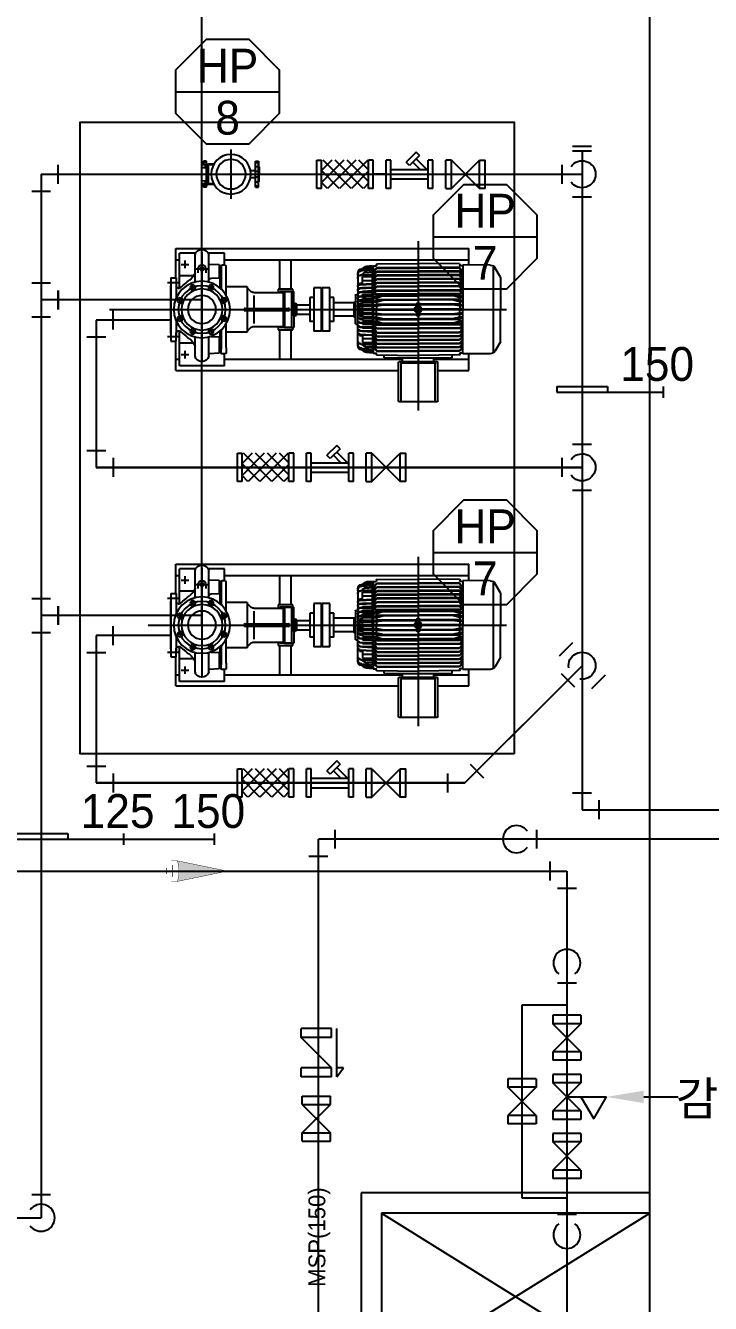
# Model space of a CAD drawing. Header units: millimetres. Extents: x 968909 to 1007504, y 395965 to 423289.
# Drawn here: x 984797 to 987836, y 412648 to 418316 of the extents above; entities that cross this region are included whole.
import ezdxf
from ezdxf.enums import TextEntityAlignment as Align

# ---------------------------------------------------------------- set-up
doc = ezdxf.new("R2010")
doc.units = ezdxf.units.MM
doc.header["$LTSCALE"] = 100
doc.linetypes.add('CONTINOUS', pattern=[0])
for name, color, linetype in [('---장비', 55, 'Continuous'), ('---장비기초', 58, 'Continuous'), ('-소화(H-고)', 115, 'CONTINOUS'), ('-소화(SP-고)', 11, 'Continuous'), ('-소화(SP-저)', 30, 'Continuous'), ('L2', 2, 'Continuous'), ('L3', 3, 'Continuous'), ('l4', 4, 'Continuous'), ('L6', 6, 'Continuous'), ('L8', 11, 'Continuous'), ('TEX', 3, 'Continuous')]:
    doc.layers.add(name, color=color, linetype=linetype)
doc.styles.add('돋움', font='Dotum.ttf')

# ---------------------------------------------------------------- blocks, each defined once
blk = doc.blocks.new('A$523407145398')
at = {"layer": '---장비'}
for p, q in [((-429.5, 303.6), (-429.5, -448.5)), ((645, 270), (-655, 270)), ((-655, 197.5), (-655, 270)), ((430, 250), (502.4, 250)), ((430, 196.3), (430, 250)), ((499.5, 121.2), (499.5, 242.5)), ((530, 253.9), (530, -228.5)), ((557.6, 250), (630, 250)), ((560.5, 121.2), (560.5, 242.5)), ((630, 95), (630, 250)), ((645, 140), (645, 270)), ((-795, 143.2), (-771.8, 183.3)), ((-762.2, 188), (-762.2, -189.1)), ((-749, 196.6), (-627.5, 197.8)), ((430, 220), (-655, 220)), ((-627.5, 197.8), (-627.5, 0.2)), ((-627.5, 193.7), (-616.5, 193.7)), ((-626.5, 171.5), (-612.3, 185.9)), ((-612.3, 184), (-626.5, 167.2)), ((-614.5, 200.2), (-614.5, 195.7)), ((-612.5, 202.2), (-429.5, 204.2)), ((-612.3, 185.9), (-429.5, 185.9)), ((-612.3, 184), (-429.5, 184)), ((-246.5, 202.2), (-429.5, 204.2)), ((-246.7, 185.9), (-429.5, 185.9)), ((-246.7, 184), (-429.5, 184)), ((-232.5, 171.5), (-246.7, 185.9)), ((-246.7, 184), (-232.5, 167.2)), ((-244.5, 200.2), (-244.5, 195.7)), ((-229.5, 193.7), (-242.5, 193.7)), ((-229.5, 193.7), (-229.5, -193.3)), ((-226.5, 0.2), (-226.5, 193.7)), ((-226.5, 193.7), (-200.8, 191.4)), ((-226.5, 192.6), (-200.8, 190.4)), ((-226.5, 191.9), (-200.8, 189.6)), ((-226.5, 189.5), (-200.8, 187.2)), ((-226.5, 188.6), (-200.8, 186.3)), ((-226.5, 184.3), (-179.8, 180.2)), ((-226.5, 183.2), (-179.8, 179.1)), ((-180.1, 173.9), (-226.5, 177.1)), ((-180.1, 172.6), (-226.5, 175.8)), ((134, 90), (134, 220)), ((184, 90), (184, 220)), ((423, 64.6), (423, 193.3)), ((426, 196.3), (442, 196.3)), ((445, 193.3), (445, 91.7)), ((448, 173.5), (448, 167.5)), ((450, 173.5), (450, 96.1)), ((453.1, 198.9), (452.8, 140.4)), ((453.1, 198.9), (452.8, 140.4)), ((499.5, 201.3), (453.1, 198.9)), ((499.5, 121.2), (499.5, 173.6)), ((556.6, 180), (503.4, 180)), ((512.5, 180), (512.5, 162.5)), ((530, 204.8), (530, 159.6)), ((547.5, 180), (547.5, 162.5)), ((621.7, 200), (588.3, 200)), ((605, 183.3), (605, 216.7)), ((645, 220), (630, 220)), ((-795, 143.2), (-795, 0.2)), ((-626.5, 155.1), (-612.3, 169.5)), ((-612.3, 167.6), (-626.5, 150.8)), ((-626.5, 167.2), (-614.6, 167.2)), ((-626.5, 138.8), (-612.3, 153.1)), ((-612.3, 151.2), (-626.5, 134.4)), ((-626.5, 150.8), (-614.6, 150.8)), ((-626.5, 122.4), (-612.3, 136.7)), ((-612.3, 134.8), (-626.5, 118)), ((-626.5, 134.4), (-614.6, 134.4)), ((-626.5, 106), (-612.3, 120.3)), ((-612.3, 118.4), (-626.5, 101.6)), ((-626.5, 118), (-614.6, 118)), ((-612.3, 169.5), (-429.5, 169.5)), ((-612.3, 167.6), (-429.5, 167.6)), ((-612.3, 153.1), (-429.5, 153.1)), ((-612.3, 151.2), (-429.5, 151.2)), ((-612.3, 136.7), (-429.5, 136.7)), ((-612.3, 134.8), (-429.5, 134.8)), ((-612.3, 120.3), (-429.5, 120.3)), ((-612.3, 118.4), (-429.5, 118.4)), ((-246.7, 169.5), (-429.5, 169.5)), ((-246.7, 167.6), (-429.5, 167.6)), ((-246.7, 153.1), (-429.5, 153.1)), ((-246.7, 151.2), (-429.5, 151.2)), ((-246.7, 136.7), (-429.5, 136.7)), ((-246.7, 134.8), (-429.5, 134.8)), ((-246.7, 120.3), (-429.5, 120.3)), ((-246.7, 118.4), (-429.5, 118.4)), ((-232.5, 155.1), (-246.7, 169.5)), ((-246.7, 167.6), (-232.5, 150.8)), ((-232.5, 138.8), (-246.7, 153.1)), ((-246.7, 151.2), (-232.5, 134.4)), ((-232.5, 122.4), (-246.7, 136.7)), ((-246.7, 134.8), (-232.5, 118)), ((-232.5, 106), (-246.7, 120.3)), ((-246.7, 118.4), (-232.5, 101.6)), ((-232.5, 118), (-246.4, 118)), ((-232.5, 167.2), (-244.4, 167.2)), ((-232.5, 150.8), (-244.4, 150.8)), ((-232.5, 134.4), (-244.4, 134.4)), ((-229.5, 168.2), (-226.5, 168.2)), ((-196.5, 166), (-226.5, 168)), ((-196.5, 164.5), (-226.5, 166.5)), ((-175.6, 153.9), (-226.5, 157.1)), ((-175.6, 152.2), (-226.5, 155.4)), ((-182.5, 146.3), (-226.5, 146.3)), ((-182.5, 129.3), (-226.5, 129.3)), ((-171, 112.1), (-226.5, 114.7)), ((-182.5, 112.7), (-182.5, 146.3)), ((-169.5, 116.3), (-182.5, 116.3)), ((-169.5, 112), (-169.5, 116.3)), ((-161.5, 160.3), (-161.5, 0.2)), ((448, 167.5), (448, 94.3)), ((489.7, 138.5), (453.1, 140.4)), ((566.8, 150), (630, 150)), ((614.1, 106.7), (600.6, 117.3)), ((682.9, 120), (631.2, 120)), ((668, 140), (644, 140)), ((644, 140), (644, 51.3)), ((668, 140), (668, -120)), ((-626.5, 89.6), (-612.3, 103.9)), ((-612.3, 102), (-626.5, 85.3)), ((-626.5, 101.6), (-614.6, 101.6)), ((-626.5, 85.3), (-429.5, 85.3)), ((-612.3, 84.9), (-626.5, 73.4)), ((-626.5, 68.9), (-612.3, 82.8)), ((-626.5, 68.9), (-429.5, 68.9)), ((-626.5, 56.5), (-610.4, 63.4)), ((-610.4, 61), (-626.5, 51.7)), ((-614.6, 61.6), (-614.6, 65.8)), ((-614.6, 51.7), (-588.4, 61)), ((-612.3, 103.9), (-429.5, 103.9)), ((-612.3, 102), (-429.5, 102)), ((-612.3, 84.9), (-429.5, 84.9)), ((-612.3, 82.8), (-429.5, 82.8)), ((-610.4, 63.4), (-429.5, 63.4)), ((-610.4, 61), (-429.5, 61)), ((-429.5, 65.8), (-608.9, 65.8)), ((-246.7, 103.9), (-429.5, 103.9)), ((-246.7, 102), (-429.5, 102)), ((-232.5, 85.3), (-429.5, 85.3)), ((-246.7, 84.9), (-429.5, 84.9)), ((-246.7, 82.8), (-429.5, 82.8)), ((-232.5, 68.9), (-429.5, 68.9)), ((-429.5, 65.8), (-250.1, 65.8)), ((-248.6, 63.4), (-429.5, 63.4)), ((-248.6, 61), (-429.5, 61)), ((-244.4, 51.7), (-270.6, 61)), ((-232.5, 56.5), (-248.6, 63.4)), ((-248.6, 61), (-232.5, 51.7)), ((-232.5, 89.6), (-246.7, 103.9)), ((-246.7, 102), (-232.5, 85.3)), ((-246.7, 84.9), (-232.5, 73.4)), ((-232.5, 68.9), (-246.7, 82.8)), ((-232.5, 101.6), (-244.4, 101.6)), ((-244.4, 61.6), (-244.4, 65.8)), ((-171, 109.8), (-226.5, 112.4)), ((-182.5, 97.1), (-226.5, 99.1)), ((-171.1, 95.7), (-226.5, 97.9)), ((-171.1, 93.1), (-226.5, 95.4)), ((-182.5, 82), (-226.5, 83.8)), ((-169.2, 78.1), (-226.5, 80.1)), ((-169.2, 75.4), (-226.5, 77.3)), ((-182.5, 66.1), (-226.5, 67.6)), ((-169.3, 59.8), (-226.5, 61.4)), ((-169.3, 56.9), (-226.5, 58.4)), ((-182.5, 96.1), (-182.5, 97.1)), ((-182.5, 78.6), (-182.5, 82)), ((-182.5, 60.2), (-182.5, 66.1)), ((-153.5, 65.2), (-159.5, 65.2)), ((-151.5, 63.2), (-151.5, 0.2)), ((-4, 96), (-4, -96)), ((0, 87), (-4, 87)), ((0, 96), (0, -68.5)), ((0, 68.5), (0, 0)), ((133, 80), (122.6, 80)), ((122.6, -27.8), (122.6, 80)), ((127, 80), (127, 90)), ((127, 90), (192, 90)), ((163, 80), (133, 80)), ((133, 80), (133, -80)), ((134, 80), (184, 80)), ((168, 75), (163, 80)), ((163, 80), (163, 5)), ((299.7, 75), (168, 75)), ((168, 5), (168, 75)), ((184, 80), (184, 75)), ((192, 90), (192, 75)), ((299.7, 62.1), (299.7, 5)), ((313.9, 80.9), (326.1, 93.1)), ((329, 100.1), (329, 5)), ((329, 100.1), (423, 100.1)), ((496.3, 81.3), (483.3, 112.7)), ((563.7, 81.3), (576.7, 112.7)), ((636, 95), (629.7, 95)), ((668, 0), (668, 106)), ((668, 106), (670, 106)), ((670, 106), (670, -106)), ((670, 106), (670, 55)), ((696.6, 0), (-822.1, 0)), ((-795, -142.8), (-795, 0.2)), ((-627.5, -197.4), (-627.5, 0.2)), ((-626.5, 51.7), (-614.6, 51.7)), ((-626.5, 38.9), (-610.4, 44.6)), ((-610.4, 42.3), (-626.5, 34)), ((-626.5, 34), (-614.6, 34)), ((-626.5, 20.9), (-610.4, 23.3)), ((-626.5, 15.9), (-610.4, 20.8)), ((-626.5, 15.9), (-614.6, 15.9)), ((-626.5, 2.7), (-614.6, 2.7)), ((-626.5, 2.7), (-610.4, 1.7)), ((-614.6, 51.7), (-614.6, 43.1)), ((-614.6, 34), (-580.2, 42.3)), ((-614.6, 34), (-614.6, 22.6)), ((-614.6, 15.9), (-580.2, 20.8)), ((-614.6, 15.9), (-614.6, 2.7)), ((-614.6, 2.7), (-580.2, 1.7)), ((-610.4, 44.6), (-429.5, 44.6)), ((-610.4, 42.3), (-429.5, 42.3)), ((-610.4, 23.3), (-435.7, 23.3)), ((-610.4, 20.8), (-435.7, 20.8)), ((-610.4, 1.7), (-444.4, 1.7)), ((-435.7, 23.9), (-435.7, -23.6)), ((-248.6, 44.6), (-429.5, 44.6)), ((-248.6, 42.3), (-429.5, 42.3)), ((-423.2, 23.9), (-423.2, -23.6)), ((-248.6, 23.3), (-423.2, 23.3)), ((-248.6, 20.8), (-423.2, 20.8)), ((-248.6, 1.7), (-414.6, 1.7)), ((-244.4, 34), (-278.8, 42.3)), ((-244.4, 15.9), (-278.8, 20.8)), ((-244.4, 2.7), (-278.8, 1.7)), ((-232.5, 38.9), (-248.6, 44.6)), ((-248.6, 42.3), (-232.5, 34)), ((-232.5, 20.9), (-248.6, 23.3)), ((-232.5, 15.9), (-248.6, 20.8)), ((-232.5, 2.7), (-248.6, 1.7)), ((-232.5, 51.7), (-244.4, 51.7)), ((-244.4, 51.7), (-244.4, 43.1)), ((-232.5, 34), (-244.4, 34)), ((-244.4, 34), (-244.4, 22.6)), ((-232.5, 15.9), (-244.4, 15.9)), ((-244.4, 15.9), (-244.4, 2.7)), ((-232.5, 2.7), (-244.4, 2.7)), ((-182.5, 49.4), (-226.5, 50.6)), ((-167.4, 40.8), (-226.5, 42)), ((-167.4, 37.8), (-226.5, 38.9)), ((-182.5, 32.2), (-226.5, 33.1)), ((-167.4, 18.2), (-226.5, 18.9)), ((-182.5, 14.7), (-226.5, 15.2)), ((-161.5, 3.2), (-226.5, 3.2)), ((-161.5, 2.2), (-226.5, 2.2)), ((-226.5, 0.2), (-226.5, -193.3)), ((-167.4, 21.5), (-226.4, 22.2)), ((-182.5, 41.1), (-182.5, 49.4)), ((-169.5, 43.1), (-182.5, 43.1)), ((-182.5, 21.7), (-182.5, 32.2)), ((-169.5, 28.4), (-182.5, 28.4)), ((-182.5, 3.2), (-182.5, 14.7)), ((-182.5, 13.3), (-169.5, 13.3)), ((-169.5, 43.1), (-169.5, 40.9)), ((-169.5, 28.4), (-169.5, 21.5)), ((-169.5, 13.3), (-169.5, 3.2)), ((-161.5, 11.2), (-169.5, 11.2)), ((-161.5, -159.9), (-161.5, 0.2)), ((-144, 32.7), (-151.5, 32.7)), ((-151.5, -62.8), (-151.5, 0.2)), ((-144, 32.7), (-144, -32.3)), ((-142.5, 30.2), (-55.5, 30.2)), ((-4, 23), (-4, 0)), ((0, 23), (0, 0)), ((0, -96), (0, 0)), ((110, 21), (51.5, 21)), ((114, 27.5), (110, 21)), ((110, 21), (110, -21)), ((122.6, 27.5), (114, 27.5)), ((114, 27.5), (114, -27.5)), ((337.9, 5), (146.5, 5)), ((448.7, 33.7), (417.3, 46.7)), ((611.3, 33.7), (642.7, 46.7)), ((-626.5, -2.3), (-610.4, -1.3)), ((-626.5, -2.3), (-614.6, -2.3)), ((-626.5, -15.6), (-610.4, -20.5)), ((-626.5, -15.6), (-614.6, -15.6)), ((-626.5, -20.6), (-610.4, -22.9)), ((-610.4, -41.9), (-626.5, -33.7)), ((-626.5, -33.7), (-614.6, -33.7)), ((-626.5, -38.5), (-610.4, -44.3)), ((-610.4, -60.6), (-626.5, -51.4)), ((-626.5, -51.4), (-614.6, -51.4)), ((-626.5, -56.1), (-610.4, -63.1)), ((-614.6, -2.3), (-580.2, -1.3)), ((-614.6, -15.6), (-614.6, -2.3)), ((-614.6, -15.6), (-580.2, -20.5)), ((-614.6, -33.7), (-614.6, -22.3)), ((-614.6, -33.7), (-580.2, -41.9)), ((-614.6, -51.4), (-614.6, -42.8)), ((-614.6, -51.4), (-588.4, -60.6)), ((-610.4, -1.3), (-444.4, -1.3)), ((-610.4, -20.5), (-435.7, -20.5)), ((-610.4, -22.9), (-435.7, -22.9)), ((-610.4, -41.9), (-429.5, -41.9)), ((-610.4, -44.3), (-429.5, -44.3)), ((-248.6, -41.9), (-429.5, -41.9)), ((-248.6, -44.3), (-429.5, -44.3)), ((-248.6, -20.5), (-423.2, -20.5)), ((-248.6, -22.9), (-423.2, -22.9)), ((-248.6, -1.3), (-414.6, -1.3)), ((-244.4, -2.3), (-278.8, -1.3)), ((-244.4, -15.6), (-278.8, -20.5)), ((-244.4, -33.7), (-278.8, -41.9)), ((-244.4, -51.4), (-270.6, -60.6)), ((-232.5, -2.3), (-248.6, -1.3)), ((-232.5, -15.6), (-248.6, -20.5)), ((-232.5, -20.6), (-248.6, -22.9)), ((-248.6, -41.9), (-232.5, -33.7)), ((-232.5, -38.5), (-248.6, -44.3)), ((-248.6, -60.6), (-232.5, -51.4)), ((-232.5, -56.1), (-248.6, -63.1)), ((-244.4, -15.6), (-244.4, -2.3)), ((-232.5, -2.3), (-244.4, -2.3)), ((-232.5, -15.6), (-244.4, -15.6)), ((-244.4, -33.7), (-244.4, -22.3)), ((-232.5, -33.7), (-244.4, -33.7)), ((-244.4, -51.4), (-244.4, -42.8)), ((-232.5, -51.4), (-244.4, -51.4)), ((-161.5, -1.8), (-226.5, -1.8)), ((-161.5, -2.8), (-226.5, -2.8)), ((-182.5, -14.4), (-226.5, -14.9)), ((-167.4, -17.9), (-226.5, -18.6)), ((-182.5, -31.9), (-226.5, -32.8)), ((-167.4, -37.4), (-226.5, -38.6)), ((-167.4, -40.5), (-226.5, -41.6)), ((-182.5, -49.1), (-226.5, -50.3)), ((-169.3, -56.6), (-226.5, -58.1)), ((-167.4, -21.2), (-226.4, -21.8)), ((-182.5, -2.8), (-182.5, -14.4)), ((-182.5, -13), (-169.5, -13)), ((-182.5, -21.3), (-182.5, -31.9)), ((-169.5, -28), (-182.5, -28)), ((-182.5, -40.8), (-182.5, -49.1)), ((-169.5, -42.7), (-182.5, -42.7)), ((-169.5, -13), (-169.5, -2.8)), ((-161.5, -10.9), (-169.5, -10.9)), ((-169.5, -28), (-169.5, -21.2)), ((-169.5, -42.7), (-169.5, -40.5)), ((-144, -32.3), (-151.5, -32.3)), ((-142.5, -29.8), (-55.5, -29.8)), ((110, -21), (51.5, -21)), ((114, -27.5), (110, -21)), ((114, -27.5), (110, -21)), ((122.6, -27.5), (114, -27.5)), ((122.6, -27.5), (114, -27.5)), ((122.6, -27.8), (122.6, -80)), ((337.9, -5), (146.5, -5)), ((163, -5), (163, -80)), ((168, -75), (168, -5)), ((299.7, -5), (299.7, -62.1)), ((329, -5), (329, -100.1)), ((448.7, -33.7), (417.3, -46.7)), ((611.3, -33.7), (642.7, -46.7)), ((644, -51.3), (644, -121.2)), ((-626.5, -68.5), (-612.3, -82.5)), ((-626.5, -68.5), (-429.5, -68.5)), ((-612.3, -84.5), (-626.5, -73.1)), ((-612.3, -101.7), (-626.5, -84.9)), ((-626.5, -84.9), (-429.5, -84.9)), ((-626.5, -89.2), (-612.3, -103.6)), ((-626.5, -100.4), (-615.5, -100.4)), ((-612.3, -118.1), (-626.5, -101.3)), ((-626.5, -101.3), (-614.6, -101.3)), ((-626.5, -105.6), (-612.3, -120)), ((-614.6, -61.3), (-614.6, -65.5)), ((-612.3, -82.5), (-429.5, -82.5)), ((-612.3, -84.5), (-429.5, -84.5)), ((-612.3, -101.7), (-429.5, -101.7)), ((-612.3, -103.6), (-429.5, -103.6)), ((-610.4, -60.6), (-429.5, -60.6)), ((-610.4, -63.1), (-429.5, -63.1)), ((-429.5, -65.5), (-608.9, -65.5)), ((-248.6, -60.6), (-429.5, -60.6)), ((-248.6, -63.1), (-429.5, -63.1)), ((-429.5, -65.5), (-250.1, -65.5)), ((-232.5, -68.5), (-429.5, -68.5)), ((-246.7, -82.5), (-429.5, -82.5)), ((-246.7, -84.5), (-429.5, -84.5)), ((-232.5, -84.9), (-429.5, -84.9)), ((-246.7, -101.7), (-429.5, -101.7)), ((-246.7, -103.6), (-429.5, -103.6)), ((-232.5, -68.5), (-246.7, -82.5)), ((-246.7, -84.5), (-232.5, -73.1)), ((-246.7, -101.7), (-232.5, -84.9)), ((-232.5, -89.2), (-246.7, -103.6)), ((-246.7, -118.1), (-232.5, -101.3)), ((-232.5, -105.6), (-246.7, -120)), ((-244.4, -61.3), (-244.4, -65.5)), ((-232.5, -101.3), (-244.4, -101.3)), ((-232.5, -100.4), (-243.5, -100.4)), ((-169.3, -59.5), (-226.5, -61)), ((-182.5, -65.7), (-226.5, -67.2)), ((-169.2, -75.1), (-226.5, -77)), ((-169.2, -77.8), (-226.5, -79.7)), ((-182.5, -81.7), (-226.5, -83.5)), ((-171.1, -92.8), (-226.5, -95.1)), ((-171.1, -95.3), (-226.5, -97.6)), ((-182.5, -96.7), (-226.5, -98.8)), ((-171, -109.5), (-226.5, -112.1)), ((-171, -111.8), (-226.5, -114.4)), ((-182.5, -59.8), (-182.5, -65.7)), ((-182.5, -78.2), (-182.5, -81.7)), ((-182.5, -95.8), (-182.5, -96.7)), ((-182.5, -112.3), (-182.5, -145.9)), ((-169.5, -111.7), (-169.5, -115.9)), ((-153.5, -64.8), (-159.5, -64.8)), ((0, -87), (-4, -87)), ((133, -80), (122.6, -80)), ((127, -90), (127, -80)), ((192, -90), (127, -90)), ((163, -80), (133, -80)), ((134, -80), (184, -80)), ((134, -220), (134, -90)), ((168, -75), (163, -80)), ((299.7, -75), (168, -75)), ((184, -75), (184, -80)), ((184, -220), (184, -90)), ((192, -75), (192, -90)), ((313.9, -80.9), (326.1, -93.1)), ((329, -100.1), (423, -100.1)), ((423, -168.5), (423, -64.6)), ((445, -91.6), (445, -176.5)), ((448, -94.3), (448, -173.5)), ((450, -96), (450, -167.5)), ((496.3, -81.3), (483.3, -112.7)), ((563.7, -81.3), (576.7, -112.7)), ((614.1, -106.7), (600.6, -117.3)), ((636, -95), (629.7, -95)), ((630, -150), (630, -95)), ((644, -140), (644, -102.3)), ((668, -106), (670, -106)), ((668, -107.5), (668, -140)), ((-795, -142.8), (-771.8, -183)), ((-612.3, -134.5), (-626.5, -117.7)), ((-626.5, -117.7), (-614.6, -117.7)), ((-626.5, -122), (-612.3, -136.4)), ((-612.3, -150.9), (-626.5, -134.1)), ((-626.5, -138.4), (-612.3, -152.8)), ((-612.3, -167.3), (-626.5, -150.5)), ((-626.5, -150.5), (-614.6, -150.5)), ((-626.5, -154.8), (-612.3, -169.1)), ((-612.3, -183.6), (-626.5, -166.9)), ((-626.5, -166.9), (-614.6, -166.9)), ((-612.3, -118.1), (-429.5, -118.1)), ((-612.3, -120), (-429.5, -120)), ((-612.3, -134.5), (-429.5, -134.5)), ((-612.3, -136.4), (-429.5, -136.4)), ((-612.3, -150.9), (-429.5, -150.9)), ((-612.3, -152.8), (-429.5, -152.8)), ((-612.3, -167.3), (-429.5, -167.3)), ((-612.3, -169.1), (-429.5, -169.1)), ((-246.7, -118.1), (-429.5, -118.1)), ((-246.7, -120), (-429.5, -120)), ((-246.7, -134.5), (-429.5, -134.5)), ((-246.7, -136.4), (-429.5, -136.4)), ((-246.7, -150.9), (-429.5, -150.9)), ((-246.7, -152.8), (-429.5, -152.8)), ((-246.7, -167.3), (-429.5, -167.3)), ((-246.7, -169.1), (-429.5, -169.1)), ((-246.7, -134.5), (-232.5, -117.7)), ((-232.5, -122), (-246.7, -136.4)), ((-246.7, -150.9), (-232.5, -134.1)), ((-232.5, -138.4), (-246.7, -152.8)), ((-246.7, -167.3), (-232.5, -150.5)), ((-232.5, -154.8), (-246.7, -169.1)), ((-246.7, -183.6), (-232.5, -166.9)), ((-232.5, -117.7), (-246.4, -117.7)), ((-232.5, -134.1), (-244.4, -134.1)), ((-232.5, -150.5), (-244.4, -150.5)), ((-232.5, -166.9), (-244.4, -166.9)), ((-229.5, -167.8), (-226.5, -167.8)), ((-182.5, -129), (-226.5, -129)), ((-182.5, -145.9), (-226.5, -145.9)), ((-175.6, -151.9), (-226.5, -155.1)), ((-175.6, -153.6), (-226.5, -156.8)), ((-196.5, -164.2), (-226.5, -166.2)), ((-196.5, -165.7), (-226.5, -167.7)), ((-169.5, -115.9), (-182.5, -115.9)), ((423, -168.5), (423, -193.3)), ((450, -167.5), (450, -173.5)), ((489.7, -120), (453.1, -121.9)), ((453.1, -121.9), (453.1, -194)), ((499.5, -207.7), (499.5, -121.2)), ((560.5, -207.7), (560.5, -121.2)), ((566.8, -150), (630, -150)), ((630, -250), (630, -150)), ((682.9, -120), (631.2, -120)), ((668, -140), (644, -140)), ((645, -270), (645, -140)), ((-749, -196.3), (-627.5, -197.4)), ((-655, -270), (-655, -197.2)), ((-498.6, -220), (-655, -220)), ((-627.5, -193.3), (-616.5, -193.3)), ((-626.5, -171.2), (-612.3, -185.5)), ((-614.5, -199.8), (-614.5, -195.3)), ((-612.5, -201.8), (-429.5, -203.8)), ((-612.3, -183.6), (-429.5, -183.6)), ((-612.3, -185.5), (-429.5, -185.5)), ((-580.2, -214.8), (-580.2, -202.2)), ((-278.8, -214.8), (-580.2, -214.8)), ((-498.6, -230.8), (-498.6, -214.8)), ((-246.7, -183.6), (-429.5, -183.6)), ((-246.7, -185.5), (-429.5, -185.5)), ((-246.5, -201.8), (-429.5, -203.8)), ((-360.4, -230.8), (-360.4, -214.8)), ((430, -220), (-360.4, -220)), ((-278.8, -214.8), (-278.8, -202.2)), ((-232.5, -171.2), (-246.7, -185.5)), ((-244.5, -199.8), (-244.5, -195.3)), ((-229.5, -193.3), (-242.5, -193.3)), ((-180.1, -172.2), (-226.5, -175.5)), ((-180.1, -173.5), (-226.5, -176.8)), ((-226.5, -182.9), (-179.8, -178.8)), ((-226.5, -184), (-179.8, -179.9)), ((-226.5, -188.2), (-200.8, -186)), ((-226.5, -189.1), (-200.8, -186.9)), ((-226.5, -191.5), (-200.8, -189.3)), ((-226.5, -192.3), (-200.8, -190)), ((-226.5, -193.3), (-200.8, -191.1)), ((426, -196.3), (442, -196.3)), ((430, -250), (430, -196.3)), ((445, -193.3), (445, -176.5)), ((453.1, -194), (496.1, -196.9)), ((621.7, -200), (588.3, -200)), ((605, -216.7), (605, -183.3)), ((645, -220), (630, -220)), ((-516.7, -270), (-655, -270)), ((-516.7, -405.8), (-516.7, -233.8)), ((-345.3, -230.8), (-513.7, -230.8)), ((-505.5, -405.8), (-505.5, -239.8)), ((-356.5, -236.8), (-502.5, -236.8)), ((-353.5, -405.8), (-353.5, -239.8)), ((-342.3, -405.8), (-342.3, -233.8)), ((645, -270), (-342.3, -270)), ((430, -250), (630, -250)), ((-345.3, -408.8), (-513.7, -408.8))]:
    blk.add_line(p, q, dxfattribs=at)
at = {"layer": '---장비', "linetype": 'Continuous', "ltscale": 15}
for p, q in [((-37.5, -95.8), (-37.5, 96.2)), ((-37.5, 96.2), (-4, 96.2)), ((-37.5, -95.8), (-37.5, 96.2)), ((-4, 96), (-4, -96)), ((0, -96), (0, 96)), ((0, 96), (33.5, 96)), ((33.5, 96), (33.5, -96)), ((-55.5, -52.8), (-55.5, 53.2)), ((-55.5, 53.2), (-37.5, 53.2)), ((-55.5, -52.8), (-55.5, 53.2)), ((-55.5, 53.2), (-37.5, 53.2)), ((33.5, 53), (51.5, 53)), ((51.5, 53), (51.5, -53)), ((-55.5, -52.8), (-37.5, -52.8)), ((-55.5, -52.8), (-37.5, -52.8)), ((33.5, -53), (51.5, -53)), ((-37.5, -95.8), (-4, -95.8)), ((0, -96), (33.5, -96))]:
    blk.add_line(p, q, dxfattribs=at)
at = {"layer": '---장비'}
for centre, radius in [((530, 180), 7), ((530, 0), 125), ((530, 0), 105), ((530, 0), 91), ((530, 0), 62.5), ((489.8, 97), 11.5), ((570.2, 97), 11.5), ((433, 40.2), 11.5), ((627, 40.2), 11.5), ((433, -40.2), 11.5), ((627, -40.2), 11.5), ((489.8, -97), 11.5), ((570.2, -97), 11.5)]:
    blk.add_circle(centre, radius, dxfattribs=at)
for centre, radius, start, end in [((530, 234.9), 31.4, 14.0115, 165.9885), ((-748.8, 170), 26.6, 90.5, 150), ((-616.5, 195.7), 2, 270, 0), ((-612.5, 200.2), 2, 90.6194, 180), ((-246.5, 200.2), 2, 360, 89.3806), ((-242.5, 195.7), 2, 180, 270), ((-202.5, 171.5), 20, 27.2185, 85), ((-202.5, 170.4), 20, 30.8314, 85), ((-202.5, 169.7), 20, 33.4864, 85), ((-202.5, 167.3), 20, 42.867, 85), ((-202.5, 166.4), 20, 46.9016, 85), ((-181.5, 153.9), 20, 0, 86.0011), ((-181.5, 152.6), 20, 0, 86.0011), ((-181.5, 160.3), 20, 0, 85), ((-181.5, 159.2), 20, 0, 85), ((426, 193.3), 3, 90, 180), ((442, 193.3), 3, 0, 90), ((448, 176.5), 3, 180, 270), ((450, 176.5), 3, 278, 0), ((530, 180), 17.5, 0, 180), ((530, 180), 8, 50.601, 309.0785), ((-197.5, 151), 15, 12.7526, 86.1829), ((-197.5, 149.6), 15, 18.7443, 86.1829), ((-176.5, 138.9), 15, 0, 86.4066), ((-176.5, 137.2), 15, 0, 86.4065), ((489.1, 128.1), 10.4, 0, 87), ((631.2, 188.4), 75, 199.4561, 231.8457), ((563.9, 85.9), 48.3, 40.4955, 64.2406), ((-608.9, 75.8), 10, 233.0634, 270), ((-250.1, 75.8), 10, 270, 306.9366), ((-171.5, 85.7), 10, 0, 87.6645), ((-171.5, 83.2), 10, 0, 87.6645), ((-171.5, 102.1), 10, 0, 87.3019), ((-171.5, 99.8), 10, 0, 87.3019), ((-169.5, 51.8), 8, 0, 88.4629), ((-169.5, 48.9), 8, 0, 88.4629), ((-169.5, 70.1), 8, 0, 88.0529), ((-169.5, 67.4), 8, 0, 88.0529), ((-159.5, 67.2), 2, 180, 270), ((-153.5, 63.2), 2, 0, 90), ((299.7, 95), 20, 270, 315), ((319, 100.1), 10, 315, 0), ((664.9, 158), 72.2, 225.2538, 240.7984), ((636, 103), 8, 270, 0), ((-429.5, 0.2), 15, 114.6243, 245.3757), ((-429.5, 0.2), 11.8, 121.9826, 238.0174), ((-429.5, 23.9), 6.25, 0, 180), ((-429.5, 0.2), 15, 294.6243, 65.3757), ((-429.5, 0.2), 11.8, 301.9825, 58.0175), ((-167.5, 34.8), 6, 0, 88.8896), ((-167.5, 31.8), 6, 0, 88.8896), ((-167.5, 15.5), 6, 0, 89.3288), ((-167.5, 12.2), 6, 0, 89.3288), ((-142.5, 31.7), 1.5, 180, 270), ((146.5, 8), 3, 180, 270), ((337.9, 8), 3, 270, 0), ((-429.5, -23.6), 6.25, 180, 0), ((-169.5, -48.6), 8, 271.5371, 0), ((-169.5, -51.5), 8, 271.5371, 0), ((-167.5, -11.9), 6, 270.6712, 0), ((-167.5, -15.2), 6, 270.6712, 0), ((-167.5, -31.4), 6, 271.1104, 0), ((-167.5, -34.5), 6, 271.1104, 0), ((-142.5, -31.3), 1.5, 90, 180), ((146.5, -8), 3, 90, 180), ((337.9, -8), 3, 0, 90), ((-608.9, -75.5), 10, 90, 126.9366), ((-250.1, -75.5), 10, 53.0634, 90), ((-171.5, -82.8), 10, 272.3355, 0), ((-171.5, -85.3), 10, 272.3355, 0), ((-171.5, -99.5), 10, 272.6981, 0), ((-171.5, -101.8), 10, 272.6981, 0), ((-169.5, -67.1), 8, 271.9471, 0), ((-169.5, -69.8), 8, 271.9471, 0), ((-159.5, -66.8), 2, 90, 180), ((-153.5, -62.8), 2, 270, 360), ((299.7, -95), 20, 45, 90), ((319, -100.1), 10, 0, 45), ((664.9, -158), 72.2, 119.2016, 134.7462), ((636, -103), 8, 0, 90), ((-197.5, -149.2), 15, 273.8171, 341.2557), ((-197.5, -150.7), 15, 273.8171, 347.2474), ((-181.5, -152.3), 20, 273.9989, 0), ((-181.5, -153.6), 20, 273.9989, 0), ((-181.5, -158.8), 20, 275, 0), ((-181.5, -159.9), 20, 275, 0), ((-176.5, -136.9), 15, 273.5935, 0), ((-176.5, -138.6), 15, 273.5934, 0), ((489.1, -109.6), 10.4, 273, 290.7205), ((631.2, -188.4), 75, 128.1543, 160.5439), ((563.9, -85.9), 48.3, 295.7594, 319.5045), ((-748.8, -169.7), 26.6, 210, 269.5), ((-616.5, -195.3), 2, 360, 90), ((-612.5, -199.8), 2, 180, 269.3806), ((-246.5, -199.8), 2, 270.6194, 0), ((-242.5, -195.3), 2, 90, 180), ((-202.5, -171.1), 20, 275, 332.7815), ((-202.5, -169.4), 20, 275, 326.5136), ((-202.5, -170.1), 20, 275, 329.1686), ((-202.5, -167), 20, 275, 317.133), ((-202.5, -166.1), 20, 275, 313.0984), ((426, -193.3), 3, 180, 270), ((442, -193.3), 3, 270, 0), ((448, -176.5), 3, 90, 180), ((450, -176.5), 3, 0, 82), ((495.3, -201), 4.22, 8.3892, 79.9071), ((530, -200.1), 31.4, 194.0115, 345.9885), ((-513.7, -233.8), 3, 90, 180), ((-502.5, -239.8), 3, 90, 180), ((-356.5, -239.8), 3, 0, 90), ((-345.3, -233.8), 3, 0, 90), ((-513.7, -405.8), 3, 180, 270), ((-502.5, -405.8), 3, 180, 270), ((-356.5, -405.8), 3, 270, 0), ((-345.3, -405.8), 3, 270, 0)]:
    blk.add_arc(centre, radius, start, end, dxfattribs=at)
blk = doc.blocks.new('A$478972973319')
at = {"layer": '---장비'}
for p, q in [((-122, 57.5), (-122, 0)), ((122, 57.5), (122, 42.4)), ((-125, 33), (-125, 0)), ((-125, -33), (-125, 0)), ((-109, 51.3), (-122, 51.3)), ((-109, 33.7), (-122, 33.7)), ((-122, -57.5), (-122, 0)), ((-109, -57.5), (-109, 0)), ((109, 51.3), (122, 51.3)), ((-109, -33.7), (-122, -33.7)), ((-109, -51.3), (-122, -51.3)), ((109, -57.5), (109, -44)), ((109, -51.3), (122, -51.3)), ((122, -57.5), (122, -42.4))]:
    blk.add_line(p, q, dxfattribs=at)
at = {"layer": '---장비', "linetype": 'ByBlock'}
for p, q in [((-109, 57.5), (-122, 57.5)), ((-109, 0), (-109, 57.5)), ((109, 44), (109, 57.5)), ((109, 57.5), (122, 57.5)), ((-122, 33), (-125, 33)), ((-122, 0), (-122, 55)), ((-122, 0), (-122, 44)), ((-122, 12.5), (-111, 12.5)), ((-109, 15.5), (-86.6, 15.5)), ((122, 42.4), (122, 55)), ((122, 42.4), (122, 44)), ((-122, -33), (-125, -33)), ((-122, -12.5), (-111, -12.5)), ((-109, -15.5), (-86.6, -15.5)), ((-109, -57.5), (-122, -57.5)), ((109, -57.5), (122, -57.5))]:
    blk.add_line(p, q, dxfattribs=at)
at = {"layer": '---장비', "ltscale": 3}
blk.add_line((0, 109.2), (0, -109.2), dxfattribs=at)
at = {"layer": '---장비', "ltscale": 4}
blk.add_line((146.7, 0), (-146.7, 0), dxfattribs=at)
at = {"layer": '---장비', "ltscale": 20}
for p, q in [((100, 45.5), (75.3, 45.5)), ((101.5, 42.5), (76.9, 42.8)), ((100, 45.5), (94.6, 45.5)), ((103, 42.5), (94.6, 42.6)), ((100.5, 43), (100.5, 45)), ((100.5, 43), (100.5, 45)), ((101.5, 44.5), (101.5, 38)), ((101.5, 38), (101.5, -38)), ((101.5, -37.5), (101.5, 37.5)), ((108, 45), (102, 45)), ((103, 37.5), (103, 42.5)), ((103, -37.5), (103, 37.5)), ((109, 38), (109, 44)), ((109, 41.8), (109.9, 41.8)), ((109, -38), (109, 38)), ((109.9, 31.3), (109, 31.3)), ((127, 42.4), (109.5, 42.5)), ((127.1, 29.9), (109.5, 30.5)), ((109.9, 41.8), (109.9, 31.3)), ((112.4, 34.7), (112.8, 34.7)), ((112.5, 38.2), (112.9, 38.2)), ((113, 37.9), (112.7, 37.9)), ((112.7, 35.2), (113, 35.2)), ((129, 36.5), (129, 40.4)), ((129, 27.9), (129, 36.5)), ((129, -27.8), (129, 27.9)), ((75.3, -45.5), (100, -45.5)), ((89, -45.5), (100, -45.5)), ((101.5, -42.5), (90.5, -42.6)), ((100.5, -43), (100.5, -45)), ((100.5, -43), (100.5, -45)), ((101.5, -38), (101.5, -44.5)), ((108, -45), (102, -45)), ((103, -42.5), (103, -37.5)), ((109, -31.2), (109.9, -31.2)), ((109, -44), (109, -38)), ((109.9, -41.7), (109, -41.7)), ((109.5, -30.5), (127.1, -29.8)), ((109.5, -42.5), (127, -42.3)), ((109.9, -31.2), (109.9, -41.7)), ((112.4, -38.3), (112.8, -38.3)), ((112.5, -34.8), (112.9, -34.8)), ((112.6, -37.8), (113, -37.8)), ((113, -35.1), (112.7, -35.1)), ((129, -36.5), (129, -27.8)), ((129, -40.3), (129, -36.5))]:
    blk.add_line(p, q, dxfattribs=at)
at = {"layer": '---장비', "linetype": 'Continuous', "ltscale": 25.4}
blk.add_line((76.9, -42.7), (103, -42.5), dxfattribs=at)
at = {"layer": '---장비'}
for radius in [88, 65.5]:
    blk.add_circle((0, 0), radius, dxfattribs=at)
at = {"layer": '---장비', "linetype": 'ByBlock'}
for centre, start, end in [((-111, 14.5), 270, 0), ((-111, -14.5), 0, 90)]:
    blk.add_arc(centre, 2, start, end, dxfattribs=at)
at = {"layer": '---장비', "ltscale": 20}
for centre, radius, start, end in [((100, 45), 0.5, 0, 90), ((100, 45), 0.5, 0, 90), ((101, 43), 0.5, 180, 269.5), ((101, 43), 0.5, 180, 269.5), ((102, 44.5), 0.5, 90, 180), ((108, 44), 1, 0, 90), ((109.5, 43), 0.5, 180, 269.5), ((109.5, 31), 0.5, 180, 268), ((108.2, 37.2), 4.88, 7.9772, 68.9631), ((108.2, 35.8), 4.88, 291.0369, 352.0359), ((110, 37.2), 3, 19.1858, 37.3566), ((109.7, 38.7), 2.73, 352.6558, 7.3442), ((110, 36.5), 3.02, 19.2293, 37.3132), ((110.1, 36.6), 2.97, 322.0432, 336.4545), ((109.6, 34.4), 2.87, 352.8362, 7.1638), ((110.1, 35.9), 2.98, 322.0748, 336.4229), ((109.2, 36.6), 3.78, 342.3047, 13.9109), ((110.4, 35.9), 2.68, 333.9106, 344.367), ((110.4, 37.2), 2.68, 15.6329, 22.5551), ((110.4, 37.2), 2.68, 15.6301, 15.6329), ((110.4, 35.9), 2.68, 344.367, 344.3699), ((127, 40.4), 2, 0, 89.5), ((127, 27.9), 2, 0, 88), ((100, -45), 0.5, 270, 0), ((100, -45), 0.5, 270, 0), ((101, -43), 0.5, 90.5, 180), ((101, -43), 0.5, 90.5, 180), ((102, -44.5), 0.5, 180, 270), ((108, -44), 1, 270, 0), ((109.5, -31), 0.5, 92, 180), ((109.5, -43), 0.5, 90.5, 180), ((108.2, -35.8), 4.88, 7.9979, 68.9631), ((108.2, -37.2), 4.88, 291.0369, 352.0151), ((110, -35.8), 3.08, 18.8249, 36.8015), ((109.8, -34.3), 2.62, 352.4998, 7.5002), ((110, -36.5), 3.09, 18.8646, 36.7617), ((110.2, -36.4), 2.9, 321.438, 335.9926), ((109.5, -38.5), 2.98, 352.9725, 7.0275), ((110.2, -37.1), 2.91, 321.4724, 335.9582), ((110, -36.5), 3.09, 333.8456, 341.1354), ((109.2, -36.4), 3.76, 342.2262, 13.9812), ((127, -40.3), 2, 270.5, 0), ((127, -27.8), 2, 272, 0)]:
    blk.add_arc(centre, radius, start, end, dxfattribs=at)
for points, knots in [([(112.8, -38.3), (112.9, -38.1), (112.9, -38), (113, -37.9), (113, -37.8), (113, -37.8), (113, -37.8), (113, -37.8)], [0, 0, 0, 0, 0.25, 0.25, 0.5, 0.5, 0.5389569, 0.5389569, 0.5389569, 0.5389569]), ([(113, -35.1), (113, -35.1), (113, -35.1), (113, -35.1), (113, -35.1), (113, -35), (112.9, -34.9), (112.9, -34.8)], [0.5389569, 0.5389569, 0.5389569, 0.5389569, 0.625, 0.625, 0.75, 0.75, 1, 1, 1, 1])]:
    blk.add_open_spline(points, degree=3, knots=knots, dxfattribs=at)
blk = doc.blocks.new('A$C09E42355')
at = {"layer": 'L2'}
for p, q in [((35, 85), (-35, 85)), ((-75, -35), (-75, 35)), ((35, -85), (-35, -85))]:
    blk.add_line(p, q, dxfattribs=at)
blk.add_arc((0, 0), 50, 215.6853, 144.3147, dxfattribs=at)
blk = doc.blocks.new('A$C60DE656E')
at = {"layer": 'L2'}
for p, q in [((-62.5, -35), (-62.5, 35)), ((35, -62.5), (-35, -62.5))]:
    blk.add_line(p, q, dxfattribs=at)
blk = doc.blocks.new('A$C4155549B')
at = {"layer": 'L2'}
for p, q in [((306, 128.8), (231, 128.8)), ((581, 128.8), (656, 128.8))]:
    blk.add_line(p, q, dxfattribs=at)
at = {"layer": 'L6'}
for p, q in [((0, 211.3), (33, 211.3)), ((0, 211.3), (0, 46.3)), ((198, 211.3), (33, 46.3)), ((198, 46.3), (33, 211.3)), ((33, 211.3), (33, 46.3)), ((231, 211.3), (198, 211.3)), ((198, 211.3), (198, 46.3)), ((231, 211.3), (231, 46.3)), ((306, 211.3), (333.5, 211.3)), ((306, 211.3), (306, 46.3)), ((333.5, 211.3), (333.5, 46.3)), ((553.5, 156.3), (333.5, 156.3)), ((553.5, 211.3), (581, 211.3)), ((553.5, 211.3), (553.5, 46.3)), ((581, 211.3), (581, 46.3)), ((656, 211.3), (683.5, 211.3)), ((656, 211.3), (656, 46.3)), ((683.5, 211.3), (683.5, 46.3)), ((958.5, 211.3), (986, 211.3)), ((958.5, 211.3), (958.5, 46.3)), ((986, 211.3), (986, 46.3)), ((553.5, 101.3), (333.5, 101.3)), ((341.6, 101.3), (403.9, 38.9)), ((380.4, 101.3), (423.4, 58.3)), ((384.5, 19.4), (442.8, 77.8)), ((442.8, 77.8), (462.3, 58.3)), ((33, 46.3), (0, 46.3)), ((198, 46.3), (231, 46.3)), ((306, 46.3), (333.5, 46.3)), ((384.5, 19.4), (403.9, 0)), ((403.9, 0), (462.3, 58.3)), ((553.5, 46.3), (581, 46.3)), ((656, 46.3), (683.5, 46.3)), ((986, 46.3), (958.5, 46.3))]:
    blk.add_line(p, q, dxfattribs=at)
at = {"layer": 'L8'}
for p, q in [((683.5, 111.3), (783.4, 211.3)), ((683.5, 181.3), (713.4, 211.3)), ((683.5, 172.2), (809.4, 46.3)), ((688.4, 46.3), (853.4, 211.3)), ((714.4, 211.3), (879.4, 46.3)), ((758.4, 46.3), (923.4, 211.3)), ((784.4, 211.3), (949.4, 46.3)), ((828.4, 46.3), (958.5, 176.3)), ((854.4, 211.3), (958.5, 107.2)), ((924.4, 211.3), (958.5, 177.2)), ((683.5, 102.2), (739.4, 46.3)), ((898.4, 46.3), (958.5, 106.3))]:
    blk.add_line(p, q, dxfattribs=at)
blk = doc.blocks.new('A$C75A12DF2')
for p, q in [((0, 67), (480, 67)), ((0, 67), (90, 0)), ((90, 0), (90, 67))]:
    blk.add_line(p, q)
at = {"layer": 'L6'}
for p, q in [((0, 422), (90, 422)), ((0, 122), (0, 422)), ((90, 122), (390, 422)), ((90, 122), (90, 422)), ((390, 422), (480, 422)), ((390, 122), (390, 422)), ((480, 122), (480, 422)), ((0, 122), (90, 122)), ((390, 122), (480, 122))]:
    blk.add_line(p, q, dxfattribs=at)
blk = doc.blocks.new('A$C7822437B')
h = blk.add_hatch(color=256)
edge = h.paths.add_edge_path()
edge.add_arc((32.3, -12.2), 93.8, 436.7595, 443.3351, ccw=False)
edge.add_line((53.8, 79), (236.9, 41.1))
edge.add_line((236.9, 41.1), (53.8, 3.3))
edge.add_arc((32.3, 94.5), 93.8, 276.6649, 283.2405, ccw=False)
edge.add_arc((-108.7, 44.4), 157.9, 344.1932, 358.8116)
edge.add_arc((-108.7, 37.9), 157.9, 361.1884, 375.8068)
at = {"const_width": 2.6}
for points in [[(1.3, 52.9), (1.3, 41.1), (1.3, 29.4)], [(24.7, 64.6), (24.7, 41.1), (24.7, 17.7)]]:
    blk.add_lwpolyline(points, dxfattribs=at)
at = {"const_width": 1.56}
for points in [[(19.9, 81.5), (32.3, 81.5, -0.057837), (53.8, 79), (236.9, 41.1), (53.8, 3.3, -0.057837), (32.3, 0.8), (19.9, 0.8)], [(43.2, 80.9, -0.063872), (49.1, 41.1, -0.063872), (43.2, 1.4)]]:
    blk.add_lwpolyline(points, format="xyb", dxfattribs=at)

msp = doc.modelspace()

# ---------------------------------------------------------------- linework, layer by layer
at = {"layer": '---장비기초', "color": 0, "elevation": 54985.4}
msp.add_lwpolyline([(986964.5, 415086), (985039.8, 415086), (985039.8, 417887.3), (986964.5, 417887.3)], close=True, dxfattribs=at)
at = {"layer": '-소화(H-고)', "color": 20}
for p, q in [((984566.3, 414565.5, 54985.4), (987198.9, 414565.5, 54985.4)), ((987198.9, 414565.5, 54985.4), (987198.9, 412401.8, 54985.4)), ((987198.9, 413971.6, 54985.4), (986999.6, 413971.6, 54985.4)), ((986999.6, 413971.6, 54985.4), (986999.6, 413116.4, 54985.4)), ((986999.6, 413116.4, 54985.4), (987198.9, 413116.4, 54985.4))]:
    msp.add_line(p, q, dxfattribs=at)
at = {"layer": '-소화(SP-고)', "color": 5}
for p, q in [((987266.3, 417758.7, 54985.4), (987266.3, 414838, 54985.4)), ((984866.3, 417656.7, 54985.4), (985579.5, 417656.7, 54985.4)), ((984866.3, 417656.7, 54985.4), (984866.3, 413027.8, 54985.4)), ((985833.5, 417656.7, 54985.4), (987266.3, 417656.7, 54985.4)), ((985579.5, 417099.3, 54985.4), (984866.3, 417099.3, 54985.4)), ((985110.9, 417010.1, 54985.4), (985110.9, 416356.5, 54985.4)), ((985439.5, 417010.1, 54985.4), (985110.9, 417010.1, 54985.4)), ((987266.3, 416356.5, 54985.4), (985110.9, 416356.5, 54985.4)), ((985579.5, 415699.3, 54985.4), (984866.3, 415699.3, 54985.4)), ((985110.9, 415610.1, 54985.4), (985110.9, 414956.5, 54985.4)), ((985439.5, 415610.1, 54985.4), (985110.9, 415610.1, 54985.4)), ((987266.3, 415476.5, 54985.4), (986746.3, 414956.5, 54985.4)), ((986746.3, 414956.5, 54985.4), (985110.9, 414956.5, 54985.4)), ((987266.3, 414838, 54985.4), (990306.7, 414838, 54985.4)), ((982297.9, 413027.8, 54985.4), (984866.3, 413027.8, 54985.4))]:
    msp.add_line(p, q, dxfattribs=at)
at = {"layer": '-소화(SP-고)', "color": 58}
for p, q in [((985951.5, 417656.7, 54985.4), (987266.3, 417656.7, 54985.4)), ((985169.9, 417056.7, 54985.4), (985389, 417056.7, 54985.4)), ((985341.5, 417056.7, 54985.4), (985441.5, 417056.7, 54985.4)), ((985341.5, 417056.7, 54985.4), (985441.5, 417056.7, 54985.4)), ((985110.9, 416828.1, 54985.4), (985110.9, 416356.5, 54985.4)), ((985110.9, 416356.5, 54985.4), (987266.3, 416356.5, 54985.4)), ((987266.3, 416213.6, 54985.4), (987266.3, 415619.4, 54985.4)), ((985341.5, 415656.7, 54985.4), (985441.5, 415656.7, 54985.4)), ((985110.9, 415428.1, 54985.4), (985110.9, 414956.5, 54985.4)), ((986746.3, 414956.5, 54985.4), (987131.6, 415341.8, 54985.4)), ((985110.9, 414956.5, 54985.4), (986746.3, 414956.5, 54985.4))]:
    msp.add_line(p, q, dxfattribs=at)
at = {"layer": '-소화(SP-저)', "color": 3}
for p in [(986096.3, 411531.1, 54985.4), (990173.9, 414707.2, 54985.4)]:
    msp.add_line(p, (986096.3, 414707.2, 54985.4), dxfattribs=at)
for p, q in [((985462.4, 418022.9, 54985.4), (985924.3, 418022.9, 54985.4)), ((986605.3, 417379.4, 54985.4), (987067.2, 417379.4, 54985.4)), ((987153.8, 416715.1, 54985.4), (987153.8, 416690.1, 54985.4)), ((987153.8, 416715.1, 54985.4), (987378.8, 416715.1, 54985.4)), ((987153.8, 416690.1, 54985.4), (987625.5, 416690.1, 54985.4)), ((987378.8, 416715.1, 54985.4), (987378.8, 416690.1, 54985.4)), ((987625.5, 416715.1, 54985.4), (987625.5, 416665.1, 54985.4)), ((986605.3, 415979.4, 54985.4), (987067.2, 415979.4, 54985.4)), ((984489.3, 414732.2, 54985.4), (984984.7, 414732.2, 54985.4)), ((984489.3, 414707.2, 54985.4), (985633.8, 414707.2, 54985.4)), ((984984.7, 414732.2, 54985.4), (984984.7, 414707.2, 54985.4)), ((985231.3, 414732.2, 54985.4), (985231.3, 414682.2, 54985.4)), ((985633.8, 414732.2, 54985.4), (985633.8, 414682.2, 54985.4))]:
    msp.add_line(p, q)
at = {"color": 7}
msp.add_line((987539.7, 413564, 54985.4), (987692.1, 413564, 54985.4), dxfattribs=at)
at = {"elevation": 54985.4}
for points in [[(985597.7, 418253.8), (985462.4, 418118.5), (985462.4, 417927.2), (985597.7, 417791.9), (985789, 417791.9), (985924.3, 417927.2), (985924.3, 418118.5), (985789, 418253.8)], [(986740.6, 417610.4), (986605.3, 417475.1), (986605.3, 417283.7), (986740.6, 417148.4), (986931.9, 417148.4), (987067.2, 417283.7), (987067.2, 417475.1), (986931.9, 417610.4)], [(986740.6, 416210.4), (986605.3, 416075.1), (986605.3, 415883.7), (986740.6, 415748.4), (986931.9, 415748.4), (987067.2, 415883.7), (987067.2, 416075.1), (986931.9, 416210.4)]]:
    msp.add_lwpolyline(points, close=True, dxfattribs=at)
at = {"color": 7}
msp.add_solid([(987539.7, 413536.5, 54985.4), (987539.7, 413591.5, 54985.4), (987374.9, 413564, 54985.4)], dxfattribs=at)
at = {"layer": 'L2'}
for p, q in [((986769.7, 415039.2, 54985.4), (986829.1, 414979.8, 54985.4)), ((986671.3, 414914.5, 54985.4), (986671.3, 414998.5, 54985.4)), ((987065, 414665.2, 54985.4), (987065, 414749.2, 54985.4)), ((987240.9, 414068.4, 54985.4), (987156.9, 414068.4, 54985.4)), ((984908.3, 413129.8, 54985.4), (984824.3, 413129.8, 54985.4)), ((987240.9, 413041.9, 54985.4), (987156.9, 413041.9, 54985.4))]:
    msp.add_line(p, q, dxfattribs=at)
for centre, start, end in [((986975, 414707.2, 54985.4), 35.6853, 324.3147), ((987198.9, 414158.4, 54985.4), 305.6853, 234.3147), ((984866.3, 413027.8, 54985.4), 215.6853, 144.3147), ((987198.9, 412951.9, 54985.4), 125.6853, 54.3147)]:
    msp.add_arc(centre, 60, start, end, dxfattribs=at)
at = {"layer": 'L3', "color": 2}
msp.add_line((987308.3, 417779.6, 57808.8), (987224.3, 417779.6, 57808.8), dxfattribs=at)
at = {"layer": 'l4'}
for p, q in [((987566.3, 412308.7, 54985.4), (987566.3, 418458.7, 54985.4)), ((987566.3, 413138.7, 0), (986286.3, 413138.7, 0)), ((986286.3, 413138.7, 0), (986286.3, 412308.7, 0)), ((986376.3, 412308.7, 0), (987566.3, 413048.7, 0)), ((986376.3, 413048.7, 0), (987566.3, 412308.7, 0)), ((987566.3, 413048.7, 0), (986376.3, 413048.7, 0)), ((986376.3, 413048.7, 0), (986376.3, 412308.7, 0))]:
    msp.add_line(p, q, dxfattribs=at)
at = {"layer": 'L6'}
for p, q in [((987261.4, 413926.3, 54985.4), (987136.4, 413926.3, 54985.4)), ((987136.4, 413926.3, 54985.4), (987136.4, 413888.8, 54985.4)), ((987261.4, 413926.3, 54985.4), (987261.4, 413888.8, 54985.4)), ((987261.4, 413763.8, 54985.4), (987136.4, 413888.8, 54985.4)), ((987261.4, 413888.8, 54985.4), (987136.4, 413763.8, 54985.4)), ((987261.4, 413888.8, 54985.4), (987136.4, 413888.8, 54985.4)), ((987261.4, 413763.8, 54985.4), (987136.4, 413763.8, 54985.4)), ((987136.4, 413763.8, 54985.4), (987136.4, 413726.3, 54985.4)), ((987261.4, 413763.8, 54985.4), (987261.4, 413726.3, 54985.4)), ((987261.4, 413726.3, 54985.4), (987136.4, 413726.3, 54985.4)), ((987062.1, 413644, 54985.4), (986937.1, 413644, 54985.4)), ((986937.1, 413644, 54985.4), (986937.1, 413606.5, 54985.4)), ((987062.1, 413644, 54985.4), (987062.1, 413606.5, 54985.4)), ((987261.4, 413664, 54985.4), (987136.4, 413664, 54985.4)), ((987136.4, 413664, 54985.4), (987136.4, 413626.5, 54985.4)), ((987261.4, 413501.5, 54985.4), (987136.4, 413626.5, 54985.4)), ((987261.4, 413626.5, 54985.4), (987136.4, 413501.5, 54985.4)), ((987261.4, 413626.5, 54985.4), (987136.4, 413626.5, 54985.4)), ((987261.4, 413664, 54985.4), (987261.4, 413626.5, 54985.4)), ((986024.7, 413567.4, 54985.4), (986149.7, 413567.4, 54985.4)), ((986024.7, 413529.9, 54985.4), (986024.7, 413567.4, 54985.4)), ((986149.7, 413529.9, 54985.4), (986149.7, 413567.4, 54985.4)), ((987062.1, 413481.5, 54985.4), (986937.1, 413606.5, 54985.4)), ((987062.1, 413606.5, 54985.4), (986937.1, 413481.5, 54985.4)), ((987062.1, 413606.5, 54985.4), (986937.1, 413606.5, 54985.4)), ((987198.9, 413564, 54985.4), (987374.9, 413564, 54985.4)), ((987261.4, 413564, 54985.4), (987318.1, 413466.4, 54985.4)), ((987318.1, 413466.4, 54985.4), (987374.9, 413564, 54985.4)), ((986024.7, 413529.9, 54985.4), (986149.7, 413404.9, 54985.4)), ((986024.7, 413404.9, 54985.4), (986149.7, 413529.9, 54985.4)), ((986024.7, 413529.9, 54985.4), (986149.7, 413529.9, 54985.4)), ((987062.1, 413481.5, 54985.4), (986937.1, 413481.5, 54985.4)), ((986937.1, 413481.5, 54985.4), (986937.1, 413444, 54985.4)), ((987062.1, 413481.5, 54985.4), (987062.1, 413444, 54985.4)), ((987261.4, 413501.5, 54985.4), (987136.4, 413501.5, 54985.4)), ((987136.4, 413501.5, 54985.4), (987136.4, 413464, 54985.4)), ((987261.4, 413464, 54985.4), (987136.4, 413464, 54985.4)), ((987261.4, 413501.5, 54985.4), (987261.4, 413464, 54985.4)), ((986024.7, 413404.9, 54985.4), (986149.7, 413404.9, 54985.4)), ((986024.7, 413367.4, 54985.4), (986024.7, 413404.9, 54985.4)), ((986149.7, 413367.4, 54985.4), (986149.7, 413404.9, 54985.4)), ((987062.1, 413444, 54985.4), (986937.1, 413444, 54985.4)), ((987261.4, 413401.7, 54985.4), (987136.4, 413401.7, 54985.4)), ((987136.4, 413401.7, 54985.4), (987136.4, 413364.2, 54985.4)), ((987261.4, 413401.7, 54985.4), (987261.4, 413364.2, 54985.4)), ((986024.7, 413367.4, 54985.4), (986149.7, 413367.4, 54985.4)), ((987261.4, 413239.2, 54985.4), (987136.4, 413364.2, 54985.4)), ((987261.4, 413364.2, 54985.4), (987136.4, 413239.2, 54985.4)), ((987261.4, 413364.2, 54985.4), (987136.4, 413364.2, 54985.4)), ((987261.4, 413239.2, 54985.4), (987136.4, 413239.2, 54985.4)), ((987136.4, 413239.2, 54985.4), (987136.4, 413201.7, 54985.4)), ((987261.4, 413239.2, 54985.4), (987261.4, 413201.7, 54985.4)), ((987261.4, 413201.7, 54985.4), (987136.4, 413201.7, 54985.4))]:
    msp.add_line(p, q, dxfattribs=at)
at = {"layer": 'L8'}
msp.add_line((985579.5, 415656.7, 54985.4), (985579.5, 418378.5, 54985.4), dxfattribs=at)

# ---------------------------------------------------------------- block references
at = {"layer": '---장비', "xscale": -1}
for name, p in [('A$478972973319', (985708.5, 417656.7, 54985.4)), ('A$523407145398', (986109.5, 417056.7, 54985.4)), ('A$523407145398', (986109.5, 415656.7, 54985.4))]:
    msp.add_blockref(name, p, dxfattribs=at)
for name, p, xscale, yscale, zscale, rotation in [('A$C4155549B', (986836.5, 417754.2, 54985.4), 0.7575757578015327, 0.7575757578015327, 0.7575757578015327, 180), ('A$C4155549B', (986483.7, 416454, 54985.4), 0.7575757578015327, 0.7575757578015327, 0.7575757578015327, 180), ('A$C4155549B', (986483.7, 415054, 54985.4), 0.7575757578015327, 0.7575757578015327, 0.7575757578015327, 180), ('A$C7822437B', (985421.8, 414612.4, 54985.4), -1.14000000000004, 1.14000000000004, 1.14000000000004, 180), ('A$C75A12DF2', (986208, 413653.6, 54985.4), 0.4444444444444445, 0.4444444444444445, 0.4444444444444445, 89.99999999999996)]:
    msp.add_blockref(name, p, dxfattribs=dict(xscale=xscale, yscale=yscale, zscale=zscale, rotation=rotation))
at = {"layer": 'L3', "yscale": 1.199999999999999, "zscale": 1.199999999999999}
for name, p, xscale, rotation in [('A$C09E42355', (987266.4, 417656.7, 54985.4), -1.199999999999999, 180), ('A$C60DE656E', (984866.3, 417099.3, 57808.8), 1.199999999999999, 180.0000000005601), ('A$C09E42355', (987266.3, 416356.5, 54985.4), -1.199999999999999, 180), ('A$C60DE656E', (985110.9, 416356.5, 54985.4), 1.199999999999999, 180), ('A$C60DE656E', (984866.3, 415699.3, 57808.8), 1.199999999999999, 180.0000000013008), ('A$C09E42355', (987266.3, 415476.5, 54985.4), -1.199999999999999, 225), ('A$C60DE656E', (985110.9, 414956.5, 54985.4), 1.199999999999999, 180), ('A$C60DE656E', (987266.3, 414838, 54985.4), 1.199999999999999, 180), ('A$C60DE656E', (987198.9, 414565.5, 57808.8), -1.199999999999999, 270.0000000000404)]:
    msp.add_blockref(name, p, dxfattribs=dict(at, xscale=xscale, rotation=rotation))
at = {"layer": 'L3', "xscale": -1.199999999999999, "yscale": 1.199999999999999, "zscale": 1.199999999999999}
for p in [(984866.3, 417656.7, 57808.8), (984866.3, 417099.3, 57808.8), (985110.9, 417010.1, 54985.4), (984866.3, 415699.3, 57808.8), (985110.9, 415610.1, 54985.4), (986096.3, 414707.2, 57808.8)]:
    msp.add_blockref('A$C60DE656E', p, dxfattribs=at)

# ---------------------------------------------------------------- texts
at = {"layer": '-소화(SP-저)', "style": '돋움'}
msp.add_text('MSP(150)', height=75, rotation=90, dxfattribs=at).set_placement((986127.1, 412721.4, 54985.4))
at = {"layer": 'TEX', "style": '돋움'}
for s, p in [('HP', (985693.4, 418138.4, 54985.4)), ('8', (985693.4, 417907.4, 54985.4)), ('HP', (986836.2, 417494.9, 54985.4)), ('7', (986836.2, 417263.9, 54985.4)), ('HP', (986836.2, 416094.9, 54985.4)), ('7', (986836.2, 415863.9, 54985.4))]:
    msp.add_text(s, height=150, dxfattribs=at).set_placement(p, align=Align.MIDDLE_CENTER)
for s, p in [('150', (987435.8, 416740, 54985.4)), ('125', (985041.7, 414757.1, 54985.4)), ('150', (985444.2, 414757.1, 54985.4))]:
    msp.add_text(s, height=150, dxfattribs=at).set_placement(p)
msp.add_text('감압밸브', height=150, dxfattribs=at).set_placement((987682.8, 413556.8, 54985.4), align=Align.MIDDLE_LEFT)

doc.saveas('drawing.dxf')
